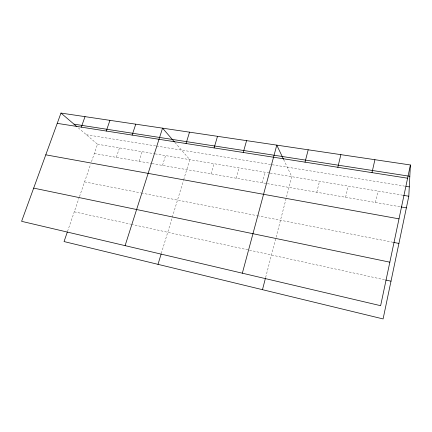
<?xml version="1.0" encoding="UTF-8"?>
<svg xmlns="http://www.w3.org/2000/svg" width="432" height="432" viewBox="0 0 432 432"><rect width="100%" height="100%" fill="white"/><g stroke="black" fill="none" stroke-linecap="round" stroke-linejoin="round"><path stroke-width="0.32" stroke-dasharray="2.16 1.62" d="M375.424 202.462L377.962 191.074M345.589 197.267L348.214 186.106M316.796 192.256L319.507 181.31M265.642 277.479L291.778 176.683L283.873 160.04M262.138 182.741L264.989 172.206M236.169 178.222L239.085 167.881M211.054 173.853L214.024 163.696M161.314 253.444L183.47 180.409M183.665 179.777L189.772 159.646L174.922 142.468M162.502 165.402L165.58 155.606M139.045 161.32L142.16 151.697M116.321 157.367L119.486 147.911M67.532 231.433L79.31 197.17M79.531 196.533L90.628 164.246M91.498 161.725L97.508 144.239L77.938 127.543M86.357 134.73L155.866 145.951M156.519 146.054L404.676 186.127M97.508 144.239L154.521 153.76M155.174 153.868L269.563 172.973M270.216 173.081L402.894 195.237M94.311 153.533L151.427 163.474M152.075 163.588L266.722 183.541M267.376 183.654L400.442 206.815M84.564 181.888L140.665 192.872M141.318 193.001L256.716 215.59M257.375 215.719L393.055 242.282M74.277 211.81L130.675 224.165M131.333 224.305L385.085 279.887"/><path stroke-width="0.65" d="M67.316 232.065L64.049 241.564L383.092 318.929L408.802 196.225L410.4 164.975L60.971 113.071L21.6 221.324L380.63 305.689L410.4 164.975M371.984 172.638L374.917 159.705M337.824 167.292L340.875 154.651M305.035 162.157L308.194 149.796M262.478 289.683L265.475 278.122M242.341 273.191L276.788 145.13L283.592 159.446M243.243 152.485L246.586 140.643M214.099 147.922L217.517 136.323M158.004 264.346L161.12 254.086M186.041 143.527L189.529 132.165M125.096 245.646L162.551 128.158L174.479 141.961M132.149 135.092L135.761 124.178M106.272 131.042L109.933 120.344M81.319 127.132L85.023 116.64M73.975 124.162L409.822 176.294M57.229 123.363L407.597 178.211M405.994 186.338L409.282 186.867M403.553 195.345L408.802 196.225M401.101 206.928L406.366 207.846M45.787 154.823L399.001 218.851M393.703 242.411L398.909 243.427M33.68 188.12L389.837 262.17M385.738 280.028L390.998 281.183M60.971 113.071L76.945 126.695"/></g></svg>
